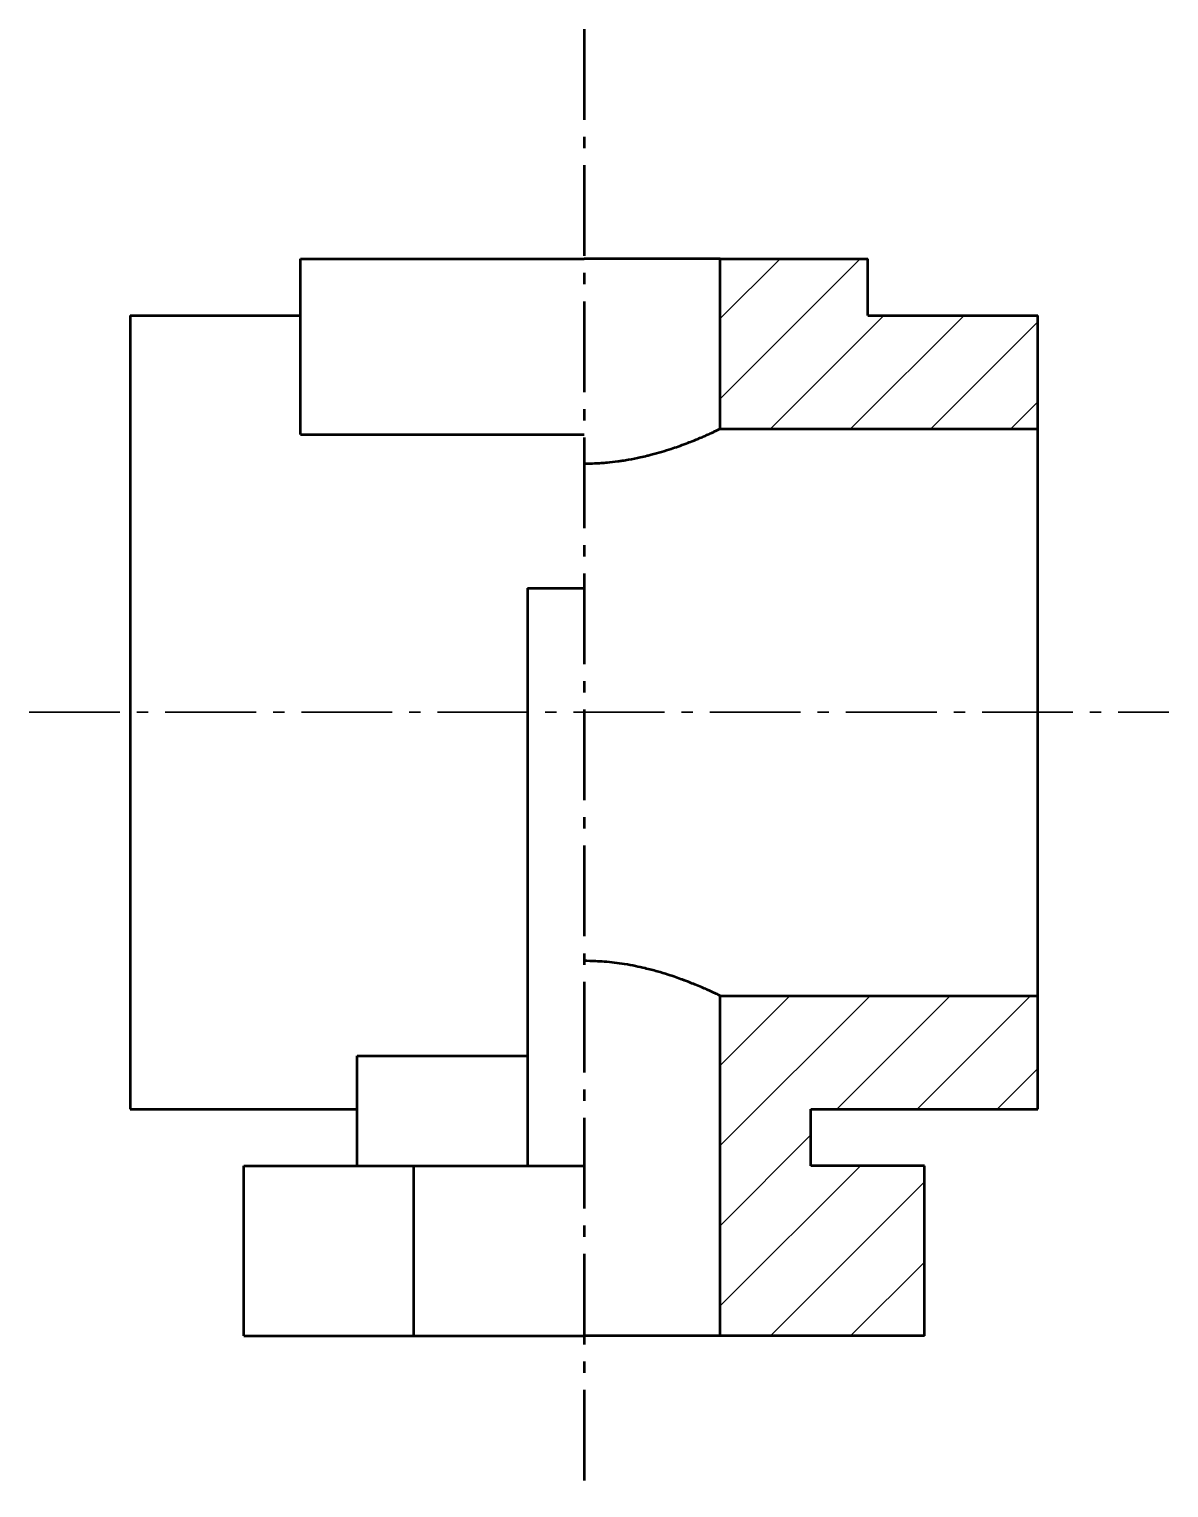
# Model space of a CAD drawing. Header units: millimetres. Extents: x -259 to 1465, y 0 to 1045.
# Drawn here: x 659 to 759.4, y 154.3 to 283 of the extents above; entities that cross this region are included whole.
import ezdxf

# ---------------------------------------------------------------- set-up
doc = ezdxf.new("R2010")
doc.units = ezdxf.units.MM
doc.linetypes.add('ГОСТ 2.303 6', pattern=[12, 8, -1.5, 1, -1.5])
doc.layers.add('ВИДЫ', color=7, linetype='Continuous', lineweight=60)
doc.layers.add('основные', color=7, linetype='Continuous', lineweight=50)

# ---------------------------------------------------------------- blocks, each defined once
blk = doc.blocks.new('слева')
at = {"layer": 'ВИДЫ', "linetype": 'Continuous', "lineweight": 20, "ltscale": 100}
h = blk.add_hatch(dxfattribs=at)
h.set_pattern_fill('', color=256, scale=5, angle=45, style=0, pattern_type=0)
h.set_pattern_definition([(45, (10.6877, 29.08), (-3.5355, 3.5355), [])])
h.paths.add_polyline_path([(38.69, 39.08), (23.69, 39.08), (23.69, 44.08), (10.69, 44.08), (10.69, 29.08), (38.69, 29.08)], flags=0)
h = blk.add_hatch(dxfattribs=at)
h.set_pattern_fill('', color=256, scale=5, angle=45, style=0, pattern_type=0)
h.set_pattern_definition([(45, (10.6877, -50.92), (-3.53553, 3.53553), [])])
h.paths.add_polyline_path([(18.69, -35.92), (28.69, -35.92), (28.69, -50.92), (10.69, -50.92), (10.69, -20.92), (38.69, -20.92), (38.69, -30.92), (18.69, -30.92)], flags=0)
at = {"color": 7, "linetype": 'ГОСТ 2.303 6'}
blk.add_line((-1.31, 64.32), (-1.31, -64.32), dxfattribs=at)
at = {"layer": 'ВИДЫ', "linetype": 'Continuous', "lineweight": 50}
for p, q in [((-26.31, 28.58), (-26.31, 44.08)), ((-26.31, 44.08), (-1.31, 44.08)), ((10.69, 44.08), (-1.31, 44.08)), ((10.69, 44.08), (23.69, 44.08)), ((10.69, 29.08), (10.69, 44.08)), ((23.69, 39.08), (23.69, 44.08)), ((-41.31, 39.08), (-26.31, 39.08)), ((-41.31, 39.08), (-41.31, -30.92)), ((23.69, 39.08), (38.69, 39.08)), ((38.69, 29.08), (38.69, 39.08)), ((-26.31, 28.58), (-1.31, 28.58)), ((10.69, 29.08), (38.69, 29.08)), ((38.69, -20.92), (38.69, 29.08)), ((-6.31, 15.02), (-1.31, 15.02)), ((-6.31, 15.02), (-6.31, -35.92)), ((10.69, -50.92), (10.69, -20.92)), ((10.69, -20.92), (38.69, -20.92)), ((-21.31, -26.23), (-6.31, -26.23)), ((-21.31, -35.92), (-21.31, -26.23)), ((-41.31, -30.92), (-21.31, -30.92)), ((18.69, -35.92), (18.69, -30.92)), ((18.69, -30.92), (38.69, -30.92)), ((-31.31, -50.92), (-31.31, -35.92)), ((-31.31, -35.92), (-16.31, -35.92)), ((-16.31, -50.92), (-16.31, -35.92)), ((-16.31, -35.92), (-1.31, -35.92)), ((28.69, -35.92), (18.69, -35.92)), ((28.69, -50.92), (28.69, -35.92)), ((-31.31, -50.92), (-16.31, -50.92)), ((-16.31, -50.92), (-1.31, -50.92)), ((10.69, -50.92), (-1.31, -50.92)), ((28.69, -50.92), (10.69, -50.92))]:
    blk.add_line(p, q, dxfattribs=at)
at = {"layer": 'ВИДЫ', "linetype": 'Continuous', "lineweight": 50, "ltscale": 100}
blk.add_line((38.69, -30.92), (38.69, -20.92), dxfattribs=at)
at = {"layer": 'ВИДЫ', "linetype": 'Continuous', "lineweight": 50}
for points, knots in [([(-1.31, 26.01), (-1.26, 26.01), (-0.95, 26.01), (-0.44, 26.03), (0.19, 26.06), (0.87, 26.12), (1.49, 26.19), (2.11, 26.28), (2.78, 26.39), (3.52, 26.53), (4.18, 26.69), (5.12, 26.93), (6.04, 27.2), (7.03, 27.54), (7.65, 27.77), (8.3, 28.02), (8.83, 28.24), (9.28, 28.43), (9.63, 28.59), (9.95, 28.73), (10.25, 28.87), (10.47, 28.98), (10.62, 29.05), (10.68, 29.08), (10.69, 29.08), (10.69, 29.08)], [22.500312, 22.500312, 22.500312, 22.500312, 22.67424, 23.601295, 24.285163, 24.934195, 26.03156, 26.526433, 27.213787, 28.551007, 29.366903, 29.846651, 32.430371, 33.42237, 34.674748, 35.671535, 37.140635, 38.036564, 38.899422, 39.995099, 41.029898, 42.28499, 43.39429, 44.470792, 45, 45, 45, 45]), ([(10.69, -20.92), (10.69, -20.92), (10.65, -20.9), (10.52, -20.84), (10.33, -20.75), (10.1, -20.64), (9.84, -20.52), (9.54, -20.39), (9.15, -20.22), (8.64, -20), (8.03, -19.76), (7.23, -19.45), (6.25, -19.11), (5.14, -18.77), (4.16, -18.52), (3.2, -18.3), (2.3, -18.14), (1.38, -18.01), (0.53, -17.92), (-0.37, -17.87), (-0.97, -17.85), (-1.31, -17.85)], [0, 0, 0, 0, 1.342402, 2.366299, 3.407731, 4.4659, 5.299585, 6.020025, 7.066617, 8.358572, 9.410279, 10.695445, 12.692065, 14.090477, 15.535633, 16.633491, 17.816713, 18.882415, 19.940272, 20.813449, 21.999734, 21.999734, 21.999734, 21.999734])]:
    blk.add_open_spline(points, degree=3, knots=knots, dxfattribs=at)
at = {"layer": 'основные', "color": 7, "linetype": 'ГОСТ 2.303 6', "lineweight": 30}
blk.add_line((-50.23, 4.08), (50.23, 4.08), dxfattribs=at)

msp = doc.modelspace()

# ---------------------------------------------------------------- block references
at = {"layer": 'основные', "color": 7, "linetype": 'ГОСТ 2.303 6', "lineweight": 30}
msp.add_blockref('слева', (709.19, 218.64), dxfattribs=at)

doc.saveas('drawing.dxf')
